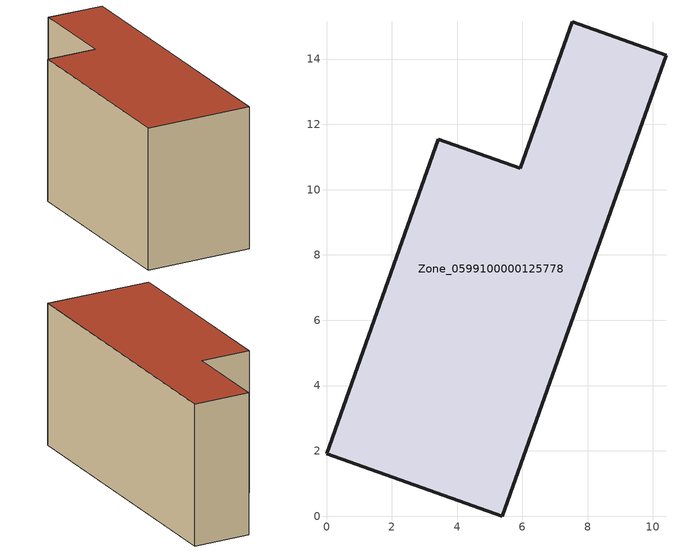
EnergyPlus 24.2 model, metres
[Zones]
Zone_0599100000125778
 floor ground (C_G): 5.38,0 0,1.91 3.43,11.55 5.94,10.66 7.53,15.14 10.4,14.12 z0.54
 wall outside (C_F): 5.94,10.66 3.43,11.55 0,1.91 5.38,0 10.4,14.12 7.53,15.14 5.94,10.66 z0.54:8.11
 roof outside (C_R): 10.4,14.12 7.53,15.14 5.94,10.66 3.43,11.55 0,1.91 5.38,0 z8.11
[BUILDING]
Pand.0599100000125778: North Axis=0; Terrain=City; Loads Convergence Tolerance Value=0.04; Temperature Convergence Tolerance Value=0.4; Solar Distribution=FullExterior; Maximum Number of Warmup Days=25; Minimum Number of Warmup Days=1
[Site:Location]
Rotterdam.The.Hague.AP_ZH_NLD Design_Conditions: Latitude=51.96; Longitude=4.45; Time Zone=1; Elevation=-4.5
[SITE:GROUNDTEMPERATURE:BUILDINGSURFACE]
18, 18, 18, 18, 18, 18, 18, 18, 18, 18, 18, 18
[MATERIAL] Thermal Absorptance=0.9; Solar Absorptance=0.7; Visible Absorptance=0.7
Name | Roughness | Thickness | Conductivity | Density | Specific Heat
G.TC.1975-1991 | MediumSmooth | 0.15 | 0.288461 | 540 | 1210
F.TC.1975-1991 | Rough | 0.3 | 0.230769 | 1920 | 840
R.TC.1975-1991 | MediumRough | 0.2 | 0.153846 | 1500 | 1000
[CONSTRUCTION]
C_G: G.TC.1975-1991
C_F: F.TC.1975-1991
C_R: R.TC.1975-1991
[ZONE]
Zone_0599100000125778: Type=1; Multiplier=1; Ceiling Height=Autocalculate; Volume=Autocalculate; Floor Area=autocalculate; Part of Total Floor Area=Yes
[ZONEINFILTRATION:DESIGNFLOWRATE]
Infil_Zone_0599100000125778: Zone or ZoneList or Space or SpaceList=Zone_0599100000125778; Schedule=AlwaysOn; Design Flow Rate Calculation Method=Flow/Area; Flow Rate per Floor Area=0.003; Constant Term Coefficient=1; Temperature Term Coefficient=0; Velocity Term Coefficient=0; Velocity Squared Term Coefficient=0
[HVACTEMPLATE:ZONE:IDEALLOADSAIRSYSTEM]
Zone_0599100000125778: Maximum Heating Supply Air Temperature=50; Minimum Cooling Supply Air Temperature=13; Maximum Heating Supply Air Humidity Ratio=0.0156; Minimum Cooling Supply Air Humidity Ratio=0.0077; Heating Limit=NoLimit; Cooling Limit=NoLimit; Dehumidification Control Type=ConstantSensibleHeatRatio; Cooling Sensible Heat Ratio=0.7; Dehumidification Setpoint=60; Humidification Control Type=None; Humidification Setpoint=30; Outdoor Air Method=None; Outdoor Air Flow Rate per Person=0.00944; Outdoor Air Flow Rate per Zone Floor Area=0; Outdoor Air Flow Rate per Zone=0; Demand Controlled Ventilation Type=None; Outdoor Air Economizer Type=NoEconomizer; Heat Recovery Type=None; Sensible Heat Recovery Effectiveness=0.7; Latent Heat Recovery Effectiveness=0.65
[ZONECONTROL:THERMOSTAT]
ThermostatControl_Zone_0599100000125778: Zone or ZoneList=Zone_0599100000125778; Control Type Schedule=DualSetpointControlType; Control 1=Thermostat_Zone_0599100000125778; Temperature Difference Between Cutout And Setpoint=0
[THERMOSTATSETPOINT:DUALSETPOINT]
Thermostat_Zone_0599100000125778: Heating Setpoint Temperature Schedule=HeatingSetpoint_Zone_0599100000125778; Cooling Setpoint Temperature Schedule=CoolingSetpoint_Zone_0599100000125778
[SCHEDULE:COMPACT]
HeatingSetpoint_Zone_0599100000125778: Through: 12/31, For: AllDays, Until: 24:00, 21
CoolingSetpoint_Zone_0599100000125778: Through: 12/31, For: AllDays, Until: 24:00, 24
DualSetpointControlType: Through: 12/31, For: AllDays, Until: 24:00, 4
AlwaysOn: Through: 12/31, For: AllDays, Until: 24:00, 1
